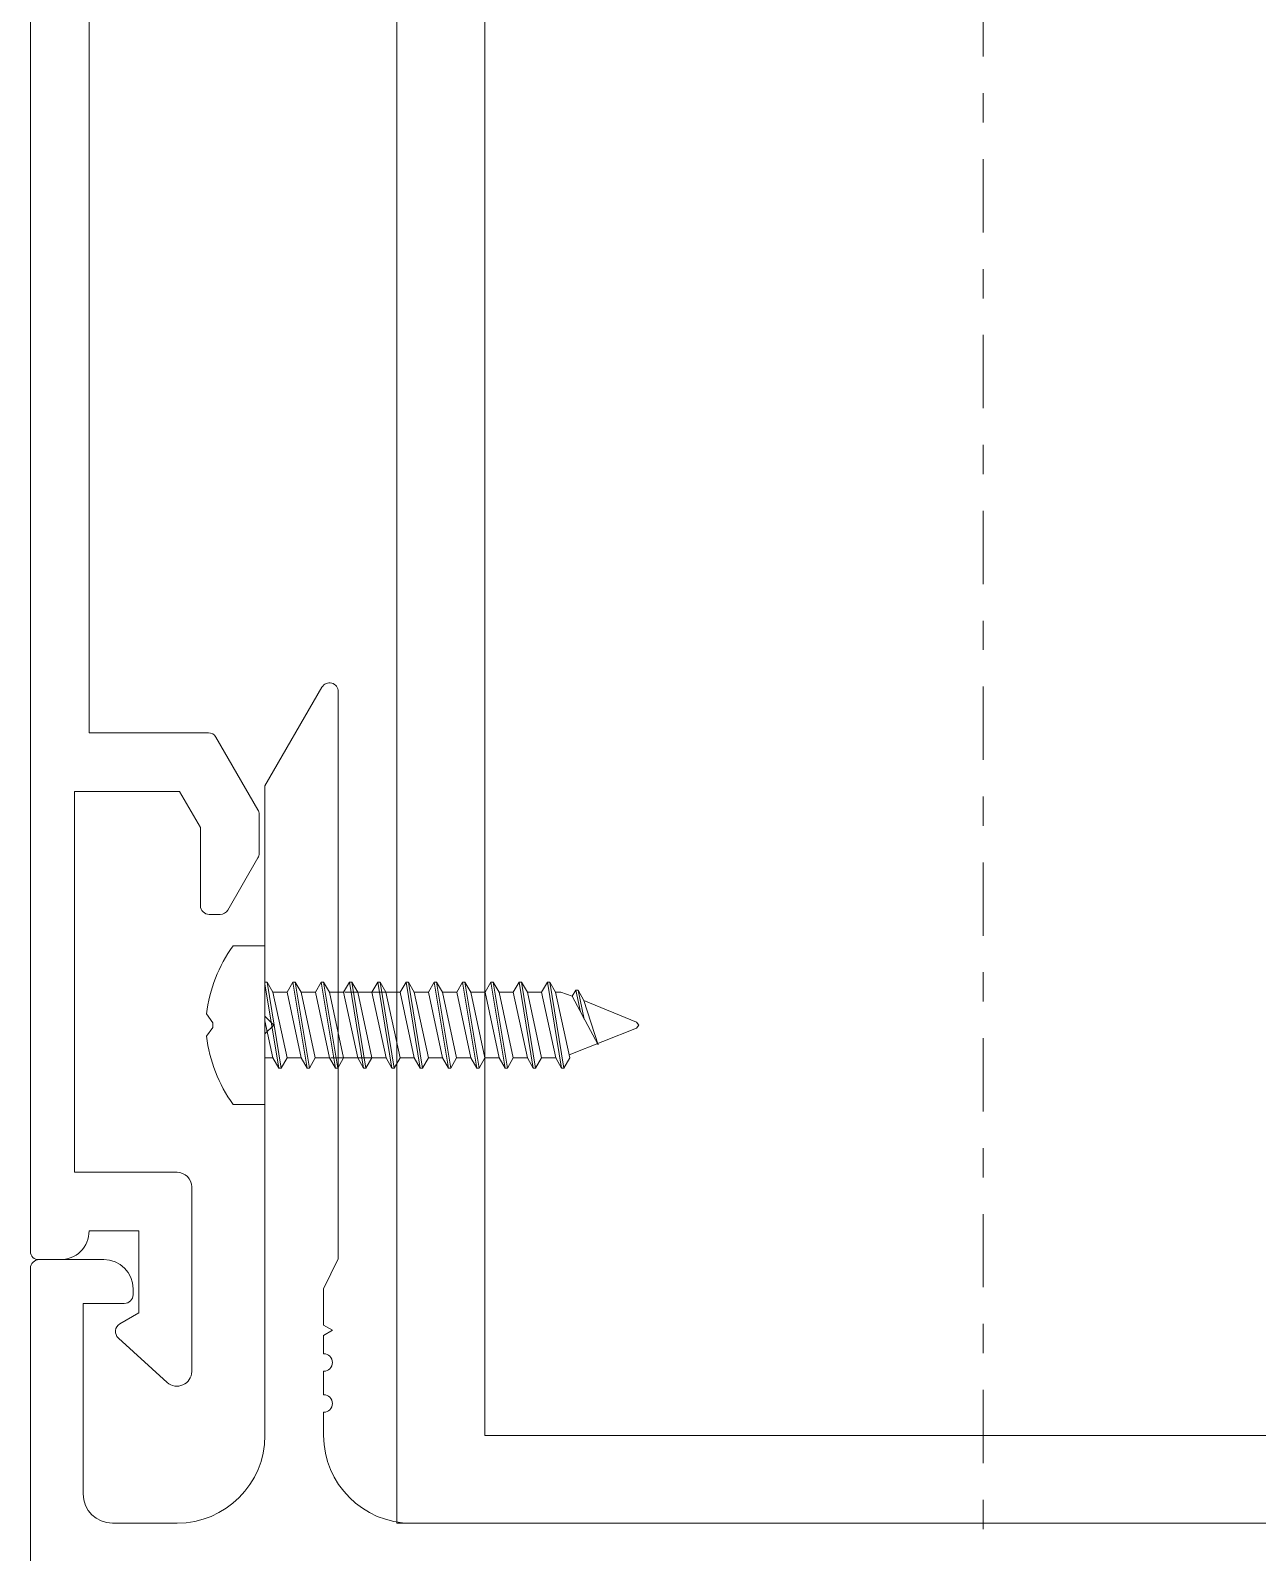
# Model space of a CAD drawing. Extents: x -2749 to 23780, y -1311 to 8245.
# Drawn here: x 13809.25 to 13813.44, y 328.49 to 333.69 of the extents above; entities that cross this region are included whole.
import ezdxf

# ---------------------------------------------------------------- set-up
doc = ezdxf.new("R2010")
doc.units = 0
doc.header["$MEASUREMENT"] = 0
doc.linetypes.add('DASHDOT2', pattern=[0.5, 0.25, -0.125, 0, -0.125])
doc.layers.get('0').update_dxf_attribs({"color": 9, "lineweight": 9})
doc.layers.add('10', color=9, linetype='Continuous', lineweight=9)
doc.layers.add('24', color=9, linetype='DASHDOT2', lineweight=9)

# ---------------------------------------------------------------- blocks, each defined once
blk = doc.blocks.new('*U329')
at = {"layer": '10'}
for p, q in [((-2.559022459443269, -14.43459761733265), (-2.450000039438066, -14.43459761733265)), ((-2.450000039438066, -14.97579761732413), (-2.450000039438066, -14.43459761733265)), ((-2.443013996195134, -14.55865602082667), (-2.450000579336858, -14.55865602082667)), ((-2.402781799655542, -14.85173914253391), (-2.450000068692645, -14.56477674680445)), ((-2.443013996195134, -14.55865602082667), (-2.394788408237957, -14.85173914253391)), ((-2.423016321478883, -14.59329333794994), (-2.443013996195134, -14.55865602082667)), ((-2.374554710708537, -14.59329333794994), (-2.423016321478883, -14.59329333794994)), ((-2.374790855639332, -14.81710182541064), (-2.423016321478883, -14.59329333794994)), ((-2.35455691387466, -14.55865602082667), (-2.374554710708537, -14.59329333794994)), ((-2.374554588591138, -14.59329333794994), (-2.32632912275136, -14.81710182541064)), ((-2.346563705633172, -14.55865602082667), (-2.35455691387466, -14.55865602082667)), ((-2.306331509093581, -14.85173914253391), (-2.35455691387466, -14.55865602082667)), ((-2.326566030917376, -14.59329333794994), (-2.346563705633172, -14.55865602082667)), ((-2.346563705633172, -14.55865602082667), (-2.298338117675996, -14.85173914253391)), ((-2.27810438961734, -14.59329333794994), (-2.326566030917376, -14.59329333794994)), ((-2.278340565077371, -14.81710182541064), (-2.326566030917376, -14.59329333794994)), ((-2.258106592783462, -14.55865602082667), (-2.27810438961734, -14.59329333794994)), ((-2.278104267499941, -14.59329333794994), (-2.229878801660163, -14.81710182541064)), ((-2.25011338454243, -14.55865602082667), (-2.258106592783462, -14.55865602082667)), ((-2.209881188002384, -14.85173914253391), (-2.258106592783462, -14.55865602082667)), ((-2.230115709826179, -14.59329333794994), (-2.25011338454243, -14.55865602082667)), ((-2.25011338454243, -14.55865602082667), (-2.201887796585253, -14.85173914253391)), ((-2.181890243986629, -14.81710182541064), (-2.230115709826179, -14.59329333794994)), ((-2.181654068526597, -14.59329333794994), (-2.230115709826634, -14.59329333794994)), ((-2.16165627169272, -14.55865602082667), (-2.181654068526597, -14.59329333794994)), ((-2.181653946409198, -14.59329333794994), (-2.133428480569421, -14.81710182541064)), ((-2.177215067642748, -14.59329333794994), (-1.988752876814544, -14.59329333795085)), ((-2.15366306345146, -14.55865602082667), (-2.16165627169272, -14.55865602082667)), ((-2.113430866911642, -14.85173914253391), (-2.16165627169272, -14.55865602082667)), ((-2.133665388735437, -14.59329333794994), (-2.15366306345146, -14.55865602082667)), ((-2.15366306345146, -14.55865602082667), (-2.105437475494511, -14.85173914253391)), ((-2.085439922895659, -14.81710182541064), (-2.133665388735437, -14.59329333794994)), ((-2.085203747435855, -14.59329333794994), (-2.133665388735892, -14.59329333794994)), ((-2.06520595060175, -14.55865602082667), (-2.085203747435855, -14.59329333794994)), ((-2.085203625318229, -14.59329333794994), (-2.036978159478678, -14.81710182541064)), ((-2.057212742360718, -14.55865602082667), (-2.06520595060175, -14.55865602082667)), ((-2.016980545820899, -14.85173914253391), (-2.06520595060175, -14.55865602082667)), ((-2.037215067644694, -14.59329333794994), (-2.057212742360718, -14.55865602082667)), ((-2.057212742360718, -14.55865602082667), (-2.008987154403541, -14.85173914253391)), ((-1.988989601804917, -14.81710182541064), (-2.037215067644694, -14.59329333794994)), ((-1.968755202098293, -14.55865602082667), (-1.988752876814544, -14.59329333795085)), ((-1.988752876814544, -14.59329333795085), (-1.940527288857367, -14.81710182541064)), ((-1.968755202098293, -14.55865602082667), (-1.960761810680708, -14.55865602082667)), ((-1.920529675200043, -14.85173914253391), (-1.968755202098293, -14.55865602082667)), ((-1.940764197022929, -14.59329333794994), (-1.960761810680708, -14.55865602082667)), ((-1.960761810680708, -14.55865602082667), (-1.912536405899857, -14.85173914253391)), ((-1.892302555723347, -14.59329333794994), (-1.940764197022929, -14.59329333794994)), ((-1.892538731183378, -14.81710182541064), (-1.940764197022929, -14.59329333794994)), ((-1.872304819948169, -14.55865602082667), (-1.892302555723347, -14.59329333794994)), ((-1.892302433605493, -14.59329333794994), (-1.84407702882487, -14.81710182541064)), ((-1.824079354108391, -14.85173914253391), (-1.872304819948169, -14.55865602082667)), ((-1.86431155064821, -14.55865602082667), (-1.872304819948169, -14.55865602082667)), ((-1.86431155064821, -14.55865602082667), (-1.816085962690806, -14.85173914253391)), ((-1.844313875931732, -14.59329333794994), (-1.86431155064821, -14.55865602082667)), ((-1.796088410091726, -14.81710182541064), (-1.844313875931732, -14.59329333794994)), ((-1.795852234631468, -14.59329333794994), (-1.844313875931732, -14.59329333794994)), ((-1.775854559915671, -14.55865602082667), (-1.795852234631922, -14.59329333795085)), ((-1.795852234631922, -14.59329333795085), (-1.747626646674746, -14.81710182541064)), ((-1.775854559915671, -14.55865602082667), (-1.767861168498086, -14.55865602082667)), ((-1.727629033017194, -14.85173914253391), (-1.775854559915671, -14.55865602082667)), ((-1.747863554840535, -14.59329333794994), (-1.767861168498086, -14.55865602082667)), ((-1.767861168498086, -14.55865602082667), (-1.719635763717008, -14.85173914253391)), ((-1.747863554840535, -14.59329333794994), (-1.699401364011293, -14.59329333795085)), ((-1.699638089000984, -14.81710182541064), (-1.747863554840535, -14.59329333794994)), ((-1.679403689295043, -14.55865602082667), (-1.699401364011293, -14.59329333795085)), ((-1.699401364011293, -14.59329333795085), (-1.651175776054344, -14.81710182541064)), ((-1.631178162396565, -14.85173914253391), (-1.679403689295043, -14.55865602082667)), ((-1.679403689295043, -14.55865602082667), (-1.671410297877912, -14.55865602082667)), ((-1.671410297877912, -14.55865602082667), (-1.623184893096606, -14.85173914253391)), ((-1.651412684220133, -14.59329333794994), (-1.671410297877912, -14.55865602082667)), ((-1.603187218380355, -14.81710182541064), (-1.651412684220133, -14.59329333794994)), ((-1.602950798685071, -14.59329333794994), (-1.651412684220133, -14.59329333794994)), ((-1.582953062909894, -14.55865602082667), (-1.602950798685071, -14.59329333794994)), ((-1.602950676567218, -14.59329333794994), (-1.55472514966874, -14.81710182541064)), ((-1.534727474952717, -14.85173914253391), (-1.582953062909894, -14.55865602082667)), ((-1.582953062909894, -14.55865602082667), (-1.574959793609707, -14.55865602082667)), ((-1.574959793609707, -14.55865602082667), (-1.526734327770384, -14.85173914253391)), ((-1.554962118893456, -14.59329333794994), (-1.574959793609707, -14.55865602082667)), ((-1.506736653053906, -14.81710182541064), (-1.554962118893456, -14.59329333794994)), ((-1.506500233358622, -14.59329333794994), (-1.554962118893456, -14.59329333794994)), ((-1.486501886995085, -14.55865602082667), (-1.506500233358622, -14.59329333794994)), ((-1.438276543273389, -14.85173914253391), (-1.486501886995085, -14.55865602082667)), ((-1.478509228283257, -14.55865602082667), (-1.486501886995085, -14.55865602082667)), ((-1.478509228283257, -14.55865602082667), (-1.430283640326308, -14.85173914253391)), ((-1.458511126155428, -14.59329333794994), (-1.478509228283257, -14.55865602082667)), ((-1.410286026668529, -14.81710182541064), (-1.458511126155428, -14.59329333794994)), ((-1.440941210608855, -14.59329333794994), (-1.458511126155428, -14.59329333794994)), ((-1.401988928751791, -14.60691403101009), (-1.440941210608855, -14.59329333794994)), ((-1.390051443786489, -14.58623811508096), (-1.401988928751791, -14.60691403101009)), ((-1.374102700587229, -14.65934382302657), (-1.390051443786489, -14.58623811508096)), ((-1.382058357662856, -14.58623811508096), (-1.390051443786489, -14.58623811508096)), ((-1.362060682946378, -14.62087329514634), (-1.382058357662856, -14.58623811508096)), ((-1.382058357662856, -14.58623811508096), (-1.360550637625294, -14.68482409001535)), ((-1.401988928751791, -14.60691403101009), (-1.313834850753949, -14.77265785351938)), ((-1.313834850753949, -14.77265785351938), (-1.362060682946378, -14.62087329514634)), ((-1.182124656957114, -14.69513753286992), (-1.362060682946378, -14.62087329514634)), ((-2.450000042443036, -14.69077421556358), (-2.422779413313094, -14.81710182541064)), ((-1.360550637625294, -14.68482409001535), (-1.374102700587229, -14.65934382302657)), ((-1.174984928701007, -14.70519758168029), (-1.182124656957114, -14.69513753286992)), ((-1.412433770155814, -14.80713330374965), (-1.182124656957114, -14.71525763049158)), ((-1.182124656957114, -14.71525763049158), (-1.174984928701007, -14.70519758168029)), ((-2.422779230136768, -14.81710182541064), (-2.450000016124988, -14.81710183108134)), ((-2.422779413313094, -14.81710182541064), (-2.402781799655542, -14.85173914253391)), ((-2.422779230136768, -14.81710182541064), (-2.402781799655542, -14.85173914253391)), ((-2.402781799655542, -14.85173914253391), (-2.394788408237957, -14.85173914253391)), ((-2.394788408237957, -14.85173914253391), (-2.374790855639332, -14.81710182541064)), ((-2.326329231826832, -14.81710131920408), (-2.374790563385488, -14.81710131920408)), ((-2.32632912275136, -14.81710182541064), (-2.306331509093581, -14.85173914253391)), ((-2.326328939574807, -14.81710182541064), (-2.306331509093581, -14.85173914253391)), ((-2.306331509093581, -14.85173914253391), (-2.298338117675996, -14.85173914253391)), ((-2.298338117675996, -14.85173914253391), (-2.278340565077371, -14.81710182541064)), ((-2.278340565077371, -14.81710182541064), (-2.22987861848361, -14.81710182541064)), ((-2.229878801660163, -14.81710182541064), (-2.209881188002384, -14.85173914253391)), ((-2.22987861848361, -14.81710182541064), (-2.209881188002384, -14.85173914253391)), ((-2.036978159477996, -14.81710182541064), (-2.225439922894167, -14.81710182541064)), ((-2.209881188002384, -14.85173914253391), (-2.201887796585253, -14.85173914253391)), ((-2.201887796585253, -14.85173914253391), (-2.181890243986629, -14.81710182541064)), ((-2.181890243986629, -14.81710182541064), (-2.133428297392867, -14.81710182541064)), ((-2.181890243986629, -14.81710182541064), (-2.133428297392867, -14.81710182541064)), ((-2.133428480569421, -14.81710182541064), (-2.113430866911642, -14.85173914253391)), ((-2.133428297392867, -14.81710182541064), (-2.113430866911642, -14.85173914253391)), ((-2.113430866911642, -14.85173914253391), (-2.105437475494511, -14.85173914253391)), ((-2.105437475494511, -14.85173914253391), (-2.085439922895659, -14.81710182541064)), ((-2.085439922895659, -14.81710182541064), (-2.036977976302125, -14.81710182541064)), ((-2.085439922895659, -14.81710182541064), (-2.036977976302125, -14.81710182541064)), ((-2.036978159478678, -14.81710182541064), (-2.016980545820899, -14.85173914253391)), ((-2.036977976302125, -14.81710182541064), (-2.016980545820899, -14.85173914253391)), ((-2.016980545820899, -14.85173914253391), (-2.008987154403541, -14.85173914253391)), ((-2.008987154403541, -14.85173914253391), (-1.988989601804917, -14.81710182541064)), ((-1.98898960180378, -14.81710182541064), (-1.940527410974766, -14.81710182541064)), ((-1.988989601804917, -14.81710182541064), (-1.940527655211155, -14.81710182541064)), ((-1.940527410974766, -14.81710182541064), (-1.920529675200043, -14.85173914253391)), ((-1.940527288857367, -14.81710182541064), (-1.920529675200043, -14.85173914253391)), ((-1.920529675200043, -14.85173914253391), (-1.912536405899857, -14.85173914253391)), ((-1.912536405899857, -14.85173914253391), (-1.892538731183378, -14.81710182541064)), ((-1.892538731183378, -14.81710182541064), (-1.844076784589617, -14.81710182541064)), ((-1.84407702882487, -14.81710182541064), (-1.824079354108391, -14.85173914253391)), ((-1.844076784589617, -14.81710182541064), (-1.824079354108391, -14.85173914253391)), ((-1.824079354108391, -14.85173914253391), (-1.816085962690806, -14.85173914253391)), ((-1.816085962690806, -14.85173914253391), (-1.796088410091726, -14.81710182541064)), ((-1.747626646674746, -14.81710182541064), (-1.796088410091726, -14.81710182541064)), ((-1.747626768792144, -14.81710182541064), (-1.727629033017194, -14.85173914253391)), ((-1.747626646674746, -14.81710182541064), (-1.727629033017194, -14.85173914253391)), ((-1.727629033017194, -14.85173914253391), (-1.719635763717008, -14.85173914253391)), ((-1.719635763717008, -14.85173914253391), (-1.699638089000984, -14.81710182541064)), ((-1.699638089000984, -14.81710182541064), (-1.65117589817197, -14.81710182541064)), ((-1.65117589817197, -14.81710182541064), (-1.631178162396565, -14.85173914253391)), ((-1.651175776054344, -14.81710182541064), (-1.631178162396565, -14.85173914253391)), ((-1.631178162396565, -14.85173914253391), (-1.623184893096606, -14.85173914253391)), ((-1.623184893096606, -14.85173914253391), (-1.603187218380355, -14.81710182541064)), ((-1.603187218380355, -14.81710182541064), (-1.554725332845521, -14.81710182541064)), ((-1.554725332845521, -14.81710182541064), (-1.534727474952717, -14.85173914253391)), ((-1.55472514966874, -14.81710182541064), (-1.534727474952717, -14.85173914253391)), ((-1.534727474952717, -14.85173914253391), (-1.526734327770384, -14.85173914253391)), ((-1.526734327770384, -14.85173914253391), (-1.506736653053906, -14.81710182541064)), ((-1.506736653053906, -14.81710182541064), (-1.458274706460144, -14.81710182541064)), ((-1.458274706460144, -14.81710182541064), (-1.438276543273389, -14.85173914253391)), ((-1.438276543273389, -14.85173914253391), (-1.430283640326308, -14.85173914253391)), ((-1.430283640326308, -14.85173914253391), (-1.410286026668529, -14.81710182541064)), ((-1.410286026668529, -14.81710182541064), (-1.412433770155814, -14.80713330374965)), ((-2.559022459443269, -14.97579761732413), (-2.450000039438066, -14.97579761732413))]:
    blk.add_line(p, q, dxfattribs=at)
for points in [[(-3.250000000022566, -0.3000000000020009), (-3.250000000022566, -15.47743854311375, 0.4700431714390087), (-3.220000000018274, -15.50519760309089), (-3.150000000024022, -15.50519760309089, 0.4303272441157734), (-3.050000000013767, -15.40743854311313), (-2.88000000002097, -15.40743854311313), (-2.88000000002097, -15.68743854311378), (-2.945000000022275, -15.72496631061222, 0.5081417899848629), (-2.950171738028473, -15.77315295001699), (-2.783619563369086, -15.92444833858644, 0.6509713219855064), (-2.70000000001886, -15.8874385431136), (-2.70000000001886, -15.25743854310985, 0.4142135623730951), (-2.750000000018133, -15.20743854311331), (-3.100000000024748, -15.20743854311331), (-3.100000000024748, -13.90743854310312), (-2.741354626528561, -13.90743854310312), (-2.670000000014681, -14.03102838159248), (-2.670000000014681, -14.29743854310254, 0.4142135623729841), (-2.640000000022098, -14.32743854310684), (-2.602790561932408, -14.32743854310684, 0.2679491924310548), (-2.576809799819955, -14.31243854310469), (-2.474019237897607, -14.13440006733435, 0.1316524975873909), (-2.470000000017591, -14.11940006733221), (-2.470000000017591, -13.9854770188831, 0.1316524975873767), (-2.474019237909317, -13.97047701888186), (-2.617224318658998, -13.72243854309909, 0.2679491924311388), (-2.643205080771565, -13.70743854310331), (-3.050000000013767, -13.70743854310331), (-3.050000000013767, -0.4000000000032742, -0.4142135623730951)], [(-3.250000000022566, -16.60519760310126), (-3.250000000022566, -15.53519760308972, -0.4142135623733171), (-3.220000000018274, -15.50519760309089), (-3.000000000014495, -15.50519760309089, -0.4142135623730951), (-2.90000000001595, -15.60519760309307), (-2.90000000001595, -15.62519760309351, -0.414213562372651), (-2.930000000020243, -15.65519760309235), (-3.070000000020456, -15.65519760309235), (-3.070000000020456, -16.30519760309744, 0.4142135623730951), (-2.970000000021912, -16.40519760309871), (-2.750000000018133, -16.40519760309871, 0.4142135623730506), (-2.450000000010902, -16.10519760309671), (-2.450000000010902, -14.73519760308409), (-2.420000000018319, -14.70519760308525), (-2.450000000010902, -14.67519760308732), (-2.450000000010902, -13.88821030498002), (-2.255980762131287, -13.55215912730637, -0.7673269879793868), (-2.20000000001454, -13.56715912730487), (-2.20000000001454, -15.50272809544003), (-2.250000000013812, -15.60519760309307), (-2.250000000013812, -15.72930506415014), (-2.220000000021229, -15.74662557222564), (-2.250000000013812, -15.76394608030205), (-2.250000000013812, -15.82662557222647, -0.9999999999999998), (-2.250000000013812, -15.88662557222597), (-2.250000000013812, -15.9666255722268, -0.9999999999999998), (-2.250000000013812, -16.02662557222902), (-2.250000000013812, -16.10519760309671, 0.4142135623730951), (-1.950000000018178, -16.40519760309871), (5.68e-14, -16.40519760309871), (1.950000000018178, -16.40519760309871, 0.4142135623730951)]]:
    blk.add_lwpolyline(points, format="xyb", dxfattribs=at)
for points in [[(-1.999999999970839, -10.40519760320785), (1.999999999970953, -10.40519760320785), (1.999999999970953, -16.40519760312054), (-1.999999999970839, -16.40519760312054)], [(-1.699999999979638, -10.70519760320348), (1.699999999972362, -10.70519760320348), (1.699999999972362, -16.10519760312581), (-1.699999999979638, -16.10519760312581)]]:
    blk.add_lwpolyline(points, close=True, dxfattribs=at)
for points in [[(-1.506500233358622, -14.59329333794994), (-1.458274706460144, -14.81710182541064)], [(-2.649970066122762, -14.6669537871212), (-2.627767625166882, -14.69694761732899), (-2.627767625166882, -14.71344761732871), (-2.649970066122762, -14.74344144753558)]]:
    blk.add_lwpolyline(points, dxfattribs=at)
for centre, radius, start, end in [((-2.133865798087811, -14.73498735640169), 0.5205690943891569, 144.7573058598477, 172.490489638061), ((-2.133865798087811, -14.6754078782551), 0.5205690943891572, 187.5095103619389, 215.2426941401523)]:
    blk.add_arc(centre, radius, start, end, dxfattribs=at)
blk = doc.blocks.new('P-AKS_AUDI')
at = {"layer": '24'}
blk.add_lwpolyline([(-2800, -2589.999999999998), (-2800, -2440)], dxfattribs=at)
blk = doc.blocks.new('p-2. kat planı')
at = {"layer": '10'}
blk.add_blockref('*U329', (13812.49999999899, 345.0000000136788), dxfattribs=at)
at = {"layer": '24'}
blk.add_blockref('P-AKS_AUDI', (16612.49999999899, 2785.000000004652), dxfattribs=at)

msp = doc.modelspace()

# ---------------------------------------------------------------- block references
msp.add_blockref('p-2. kat planı', (3.456079866737127e-11, 0))

doc.saveas('drawing.dxf')
